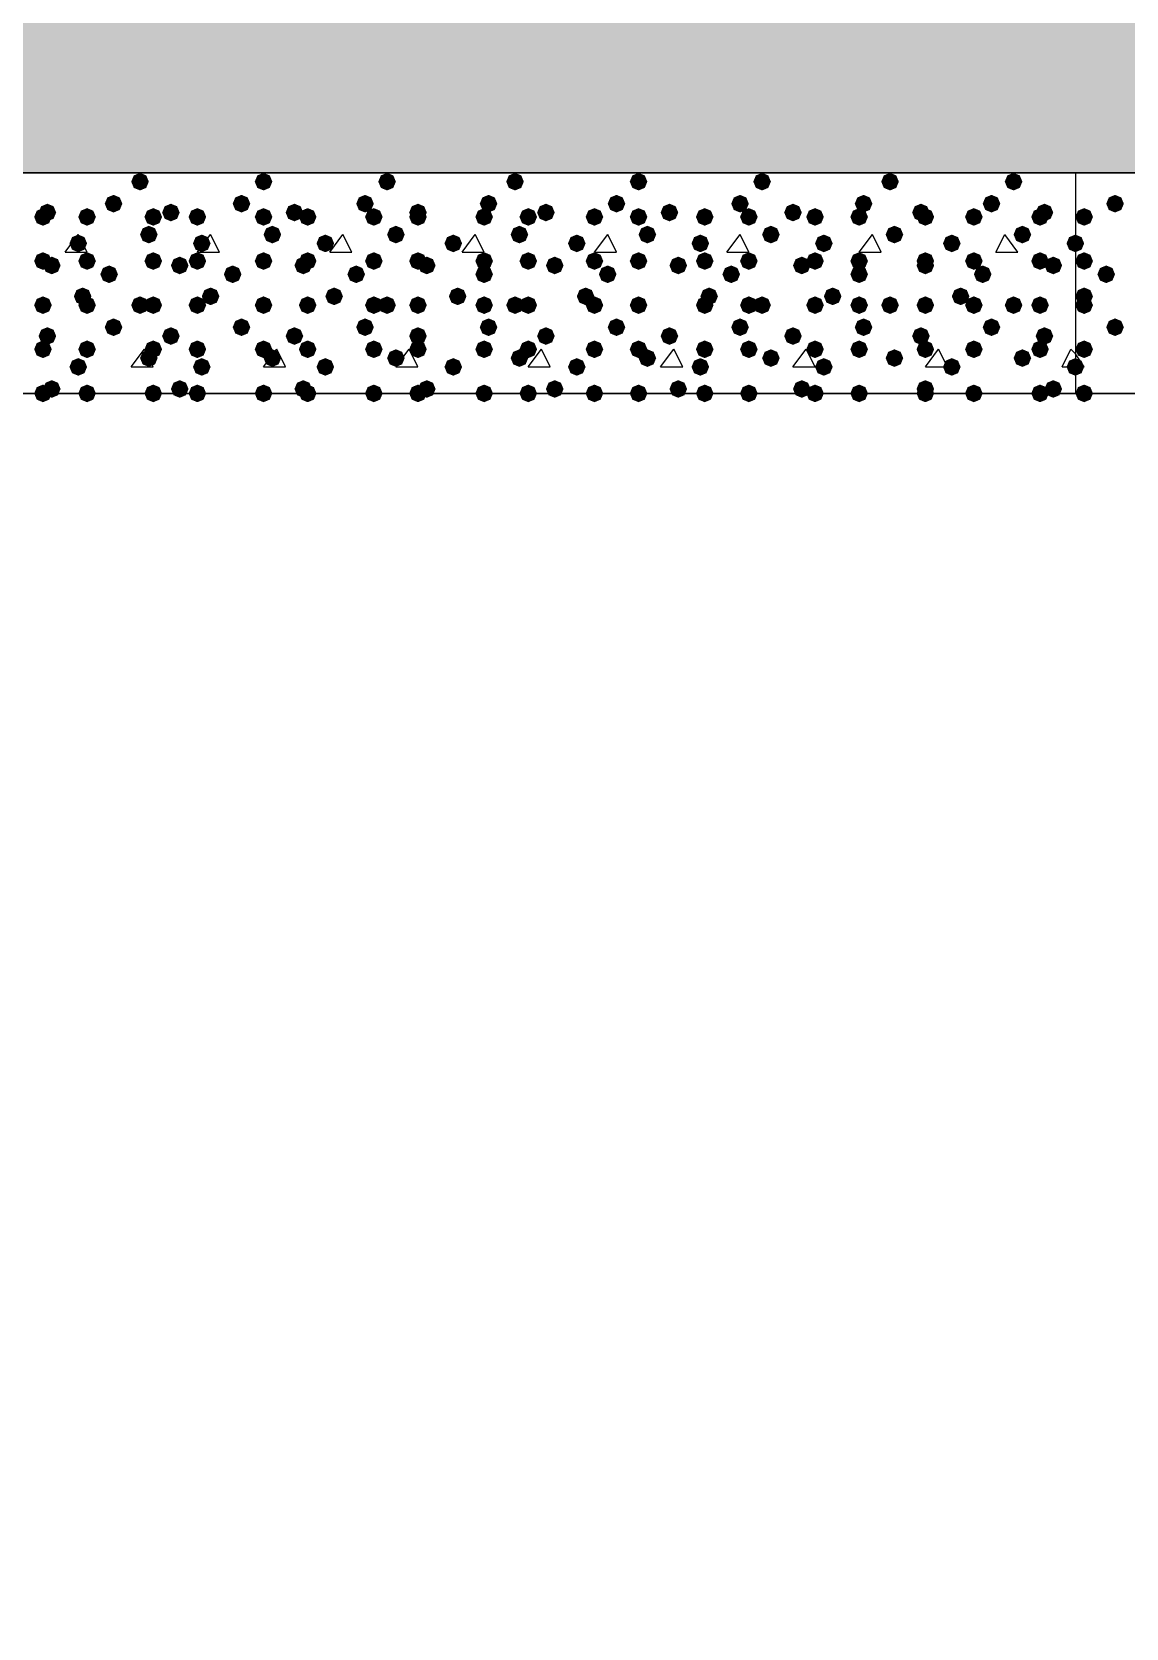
# Model space of a CAD drawing. Header units: millimetres. Extents: x 0 to 420, y 0 to 297.
# Drawn here: x 275.87 to 286.36, y 136.28 to 151.59 of the extents above; entities that cross this region are included whole.
import ezdxf

# ---------------------------------------------------------------- set-up
doc = ezdxf.new("R2010")
doc.units = ezdxf.units.MM
doc.layers.get('0').update_dxf_attribs({"linetype": 'CONTINUOUS'})

msp = doc.modelspace()

# ---------------------------------------------------------------- hatches: boundary and pattern name
at = {"true_color": 0x000008}
h = msp.add_hatch(color=0, dxfattribs=at)
h.paths.add_polyline_path([(385.826, 162.263667), (39.708667, 162.263667), (385.826, 150.241)], flags=0)
h.paths.add_polyline_path([(39.708667, 162.263667), (385.826, 150.241), (39.708667, 150.241)], flags=0)
for points in [[(276.987, 150.156333), (276.962129, 150.096537), (276.902333, 150.071667), (276.842538, 150.096537), (276.817667, 150.156333), (276.842537, 150.216129), (276.902333, 150.241), (276.962129, 150.216129)], [(278.172333, 150.156333), (278.147462, 150.096537), (278.087667, 150.071667), (278.027871, 150.096537), (278.003, 150.156333), (278.027871, 150.216129), (278.087667, 150.241), (278.147462, 150.216129)], [(279.357667, 150.156333), (279.332796, 150.096537), (279.273, 150.071667), (279.213204, 150.096537), (279.188333, 150.156333), (279.213204, 150.216129), (279.273, 150.241), (279.332796, 150.216129)], [(280.585333, 150.156333), (280.560462, 150.096537), (280.500667, 150.071667), (280.440871, 150.096537), (280.416, 150.156333), (280.440871, 150.216129), (280.500667, 150.241), (280.560462, 150.216129)], [(281.770667, 150.156333), (281.745796, 150.096537), (281.686, 150.071667), (281.626204, 150.096537), (281.601333, 150.156333), (281.626204, 150.216129), (281.686, 150.241), (281.745796, 150.216129)], [(282.956, 150.156333), (282.931129, 150.096537), (282.871333, 150.071667), (282.811537, 150.096537), (282.786667, 150.156333), (282.811537, 150.216129), (282.871333, 150.241), (282.931129, 150.216129)], [(284.183667, 150.156333), (284.158796, 150.096537), (284.099, 150.071667), (284.039204, 150.096537), (284.014333, 150.156333), (284.039204, 150.216129), (284.099, 150.241), (284.158796, 150.216129)], [(285.369, 150.156333), (285.344129, 150.096537), (285.284333, 150.071667), (285.224538, 150.096537), (285.199667, 150.156333), (285.224537, 150.216129), (285.284333, 150.241), (285.344129, 150.216129)], [(276.733, 149.944667), (276.708129, 149.884871), (276.648333, 149.86), (276.588538, 149.884871), (276.563667, 149.944667), (276.588537, 150.004462), (276.648333, 150.029333), (276.708129, 150.004463)], [(277.960667, 149.944667), (277.935796, 149.884871), (277.876, 149.86), (277.816204, 149.884871), (277.791333, 149.944667), (277.816204, 150.004462), (277.876, 150.029333), (277.935796, 150.004463)], [(279.146, 149.944667), (279.121129, 149.884871), (279.061333, 149.86), (279.001537, 149.884871), (278.976667, 149.944667), (279.001537, 150.004462), (279.061333, 150.029333), (279.121129, 150.004463)], [(280.331333, 149.944667), (280.306462, 149.884871), (280.246667, 149.86), (280.186871, 149.884871), (280.162, 149.944667), (280.186871, 150.004462), (280.246667, 150.029333), (280.306462, 150.004463)], [(281.559, 149.944667), (281.534129, 149.884871), (281.474333, 149.86), (281.414538, 149.884871), (281.389667, 149.944667), (281.414537, 150.004462), (281.474333, 150.029333), (281.534129, 150.004463)], [(282.744333, 149.944667), (282.719462, 149.884871), (282.659667, 149.86), (282.599871, 149.884871), (282.575, 149.944667), (282.599871, 150.004462), (282.659667, 150.029333), (282.719462, 150.004463)], [(283.929667, 149.944667), (283.904796, 149.884871), (283.845, 149.86), (283.785204, 149.884871), (283.760333, 149.944667), (283.785204, 150.004462), (283.845, 150.029333), (283.904796, 150.004463)], [(285.157333, 149.944667), (285.132462, 149.884871), (285.072667, 149.86), (285.012871, 149.884871), (284.988, 149.944667), (285.012871, 150.004462), (285.072667, 150.029333), (285.132462, 150.004463)], [(276.055667, 149.817667), (276.030796, 149.757871), (275.971, 149.733), (275.911204, 149.757871), (275.886333, 149.817667), (275.911204, 149.877462), (275.971, 149.902333), (276.030796, 149.877463)], [(276.098, 149.86), (276.073129, 149.800204), (276.013333, 149.775333), (275.953538, 149.800204), (275.928667, 149.86), (275.953537, 149.919796), (276.013333, 149.944667), (276.073129, 149.919796)], [(276.479, 149.817667), (276.454129, 149.757871), (276.394333, 149.733), (276.334538, 149.757871), (276.309667, 149.817667), (276.334537, 149.877462), (276.394333, 149.902333), (276.454129, 149.877463)], [(277.114, 149.817667), (277.089129, 149.757871), (277.029333, 149.733), (276.969538, 149.757871), (276.944667, 149.817667), (276.969537, 149.877462), (277.029333, 149.902333), (277.089129, 149.877463)], [(277.283333, 149.86), (277.258462, 149.800204), (277.198667, 149.775333), (277.138871, 149.800204), (277.114, 149.86), (277.138871, 149.919796), (277.198667, 149.944667), (277.258462, 149.919796)], [(277.537333, 149.817667), (277.512462, 149.757871), (277.452667, 149.733), (277.392871, 149.757871), (277.368, 149.817667), (277.392871, 149.877462), (277.452667, 149.902333), (277.512462, 149.877463)], [(278.172333, 149.817667), (278.147462, 149.757871), (278.087667, 149.733), (278.027871, 149.757871), (278.003, 149.817667), (278.027871, 149.877462), (278.087667, 149.902333), (278.147462, 149.877463)], [(278.468667, 149.86), (278.443796, 149.800204), (278.384, 149.775333), (278.324204, 149.800204), (278.299333, 149.86), (278.324204, 149.919796), (278.384, 149.944667), (278.443796, 149.919796)], [(278.595667, 149.817667), (278.570796, 149.757871), (278.511, 149.733), (278.451204, 149.757871), (278.426333, 149.817667), (278.451204, 149.877462), (278.511, 149.902333), (278.570796, 149.877463)], [(279.230667, 149.817667), (279.205796, 149.757871), (279.146, 149.733), (279.086204, 149.757871), (279.061333, 149.817667), (279.086204, 149.877462), (279.146, 149.902333), (279.205796, 149.877463)], [(279.654, 149.86), (279.629129, 149.800204), (279.569333, 149.775333), (279.509537, 149.800204), (279.484667, 149.86), (279.509537, 149.919796), (279.569333, 149.944667), (279.629129, 149.919796)], [(279.654, 149.817667), (279.629129, 149.757871), (279.569333, 149.733), (279.509537, 149.757871), (279.484667, 149.817667), (279.509537, 149.877462), (279.569333, 149.902333), (279.629129, 149.877463)], [(280.289, 149.817667), (280.264129, 149.757871), (280.204333, 149.733), (280.144538, 149.757871), (280.119667, 149.817667), (280.144537, 149.877462), (280.204333, 149.902333), (280.264129, 149.877463)], [(280.712333, 149.817667), (280.687462, 149.757871), (280.627667, 149.733), (280.567871, 149.757871), (280.543, 149.817667), (280.567871, 149.877462), (280.627667, 149.902333), (280.687462, 149.877463)], [(280.881667, 149.86), (280.856796, 149.800204), (280.797, 149.775333), (280.737204, 149.800204), (280.712333, 149.86), (280.737204, 149.919796), (280.797, 149.944667), (280.856796, 149.919796)], [(281.347333, 149.817667), (281.322462, 149.757871), (281.262667, 149.733), (281.202871, 149.757871), (281.178, 149.817667), (281.202871, 149.877462), (281.262667, 149.902333), (281.322462, 149.877463)], [(281.770667, 149.817667), (281.745796, 149.757871), (281.686, 149.733), (281.626204, 149.757871), (281.601333, 149.817667), (281.626204, 149.877462), (281.686, 149.902333), (281.745796, 149.877463)], [(282.067, 149.86), (282.042129, 149.800204), (281.982333, 149.775333), (281.922538, 149.800204), (281.897667, 149.86), (281.922537, 149.919796), (281.982333, 149.944667), (282.042129, 149.919796)], [(282.405667, 149.817667), (282.380796, 149.757871), (282.321, 149.733), (282.261204, 149.757871), (282.236333, 149.817667), (282.261204, 149.877462), (282.321, 149.902333), (282.380796, 149.877463)], [(282.829, 149.817667), (282.804129, 149.757871), (282.744333, 149.733), (282.684538, 149.757871), (282.659667, 149.817667), (282.684537, 149.877462), (282.744333, 149.902333), (282.804129, 149.877463)], [(283.252333, 149.86), (283.227463, 149.800204), (283.167667, 149.775333), (283.107871, 149.800204), (283.083, 149.86), (283.107871, 149.919796), (283.167667, 149.944667), (283.227462, 149.919796)], [(283.464, 149.817667), (283.439129, 149.757871), (283.379333, 149.733), (283.319538, 149.757871), (283.294667, 149.817667), (283.319537, 149.877462), (283.379333, 149.902333), (283.439129, 149.877463)], [(283.887333, 149.817667), (283.862462, 149.757871), (283.802667, 149.733), (283.742871, 149.757871), (283.718, 149.817667), (283.742871, 149.877462), (283.802667, 149.902333), (283.862462, 149.877463)], [(284.48, 149.86), (284.455129, 149.800204), (284.395333, 149.775333), (284.335537, 149.800204), (284.310667, 149.86), (284.335537, 149.919796), (284.395333, 149.944667), (284.455129, 149.919796)], [(284.522333, 149.817667), (284.497462, 149.757871), (284.437667, 149.733), (284.377871, 149.757871), (284.353, 149.817667), (284.377871, 149.877462), (284.437667, 149.902333), (284.497462, 149.877463)], [(284.988, 149.817667), (284.963129, 149.757871), (284.903333, 149.733), (284.843538, 149.757871), (284.818667, 149.817667), (284.843537, 149.877462), (284.903333, 149.902333), (284.963129, 149.877463)], [(285.623, 149.817667), (285.598129, 149.757871), (285.538333, 149.733), (285.478538, 149.757871), (285.453667, 149.817667), (285.478537, 149.877462), (285.538333, 149.902333), (285.598129, 149.877463)], [(285.665333, 149.86), (285.640463, 149.800204), (285.580667, 149.775333), (285.520871, 149.800204), (285.496, 149.86), (285.520871, 149.919796), (285.580667, 149.944667), (285.640462, 149.919796)], [(276.394333, 149.563667), (276.369462, 149.503871), (276.309667, 149.479), (276.249871, 149.503871), (276.225, 149.563667), (276.249871, 149.623462), (276.309667, 149.648333), (276.369462, 149.623463)], [(277.071667, 149.648333), (277.046796, 149.588537), (276.987, 149.563667), (276.927204, 149.588537), (276.902333, 149.648333), (276.927204, 149.708129), (276.987, 149.733), (277.046796, 149.708129)], [(277.579667, 149.563667), (277.554796, 149.503871), (277.495, 149.479), (277.435204, 149.503871), (277.410333, 149.563667), (277.435204, 149.623462), (277.495, 149.648333), (277.554796, 149.623463)], [(278.257, 149.648333), (278.232129, 149.588537), (278.172333, 149.563667), (278.112538, 149.588537), (278.087667, 149.648333), (278.112537, 149.708129), (278.172333, 149.733), (278.232129, 149.708129)], [(278.765, 149.563667), (278.740129, 149.503871), (278.680333, 149.479), (278.620538, 149.503871), (278.595667, 149.563667), (278.620537, 149.623462), (278.680333, 149.648333), (278.740129, 149.623463)], [(279.442333, 149.648333), (279.417462, 149.588537), (279.357667, 149.563667), (279.297871, 149.588537), (279.273, 149.648333), (279.297871, 149.708129), (279.357667, 149.733), (279.417462, 149.708129)], [(279.992667, 149.563667), (279.967796, 149.503871), (279.908, 149.479), (279.848204, 149.503871), (279.823333, 149.563667), (279.848204, 149.623462), (279.908, 149.648333), (279.967796, 149.623463)], [(280.627667, 149.648333), (280.602796, 149.588537), (280.543, 149.563667), (280.483204, 149.588537), (280.458333, 149.648333), (280.483204, 149.708129), (280.543, 149.733), (280.602796, 149.708129)], [(281.178, 149.563667), (281.153129, 149.503871), (281.093333, 149.479), (281.033537, 149.503871), (281.008667, 149.563667), (281.033537, 149.623462), (281.093333, 149.648333), (281.153129, 149.623463)], [(281.855333, 149.648333), (281.830462, 149.588537), (281.770667, 149.563667), (281.710871, 149.588537), (281.686, 149.648333), (281.710871, 149.708129), (281.770667, 149.733), (281.830462, 149.708129)], [(282.363333, 149.563667), (282.338462, 149.503871), (282.278667, 149.479), (282.218871, 149.503871), (282.194, 149.563667), (282.218871, 149.623462), (282.278667, 149.648333), (282.338462, 149.623463)], [(283.040667, 149.648333), (283.015796, 149.588537), (282.956, 149.563667), (282.896204, 149.588537), (282.871333, 149.648333), (282.896204, 149.708129), (282.956, 149.733), (283.015796, 149.708129)], [(283.548667, 149.563667), (283.523796, 149.503871), (283.464, 149.479), (283.404204, 149.503871), (283.379333, 149.563667), (283.404204, 149.623462), (283.464, 149.648333), (283.523796, 149.623463)], [(284.226, 149.648333), (284.201129, 149.588537), (284.141333, 149.563667), (284.081537, 149.588537), (284.056667, 149.648333), (284.081537, 149.708129), (284.141333, 149.733), (284.201129, 149.708129)], [(284.776333, 149.563667), (284.751463, 149.503871), (284.691667, 149.479), (284.631871, 149.503871), (284.607, 149.563667), (284.631871, 149.623462), (284.691667, 149.648333), (284.751462, 149.623463)], [(285.453667, 149.648333), (285.428796, 149.588537), (285.369, 149.563667), (285.309204, 149.588537), (285.284333, 149.648333), (285.309204, 149.708129), (285.369, 149.733), (285.428796, 149.708129)], [(276.055667, 149.394333), (276.030796, 149.334537), (275.971, 149.309667), (275.911204, 149.334537), (275.886333, 149.394333), (275.911204, 149.454129), (275.971, 149.479), (276.030796, 149.454129)], [(276.140333, 149.352), (276.115463, 149.292204), (276.055667, 149.267333), (275.995871, 149.292204), (275.971, 149.352), (275.995871, 149.411796), (276.055667, 149.436667), (276.115462, 149.411796)], [(276.479, 149.394333), (276.454129, 149.334537), (276.394333, 149.309667), (276.334538, 149.334537), (276.309667, 149.394333), (276.334537, 149.454129), (276.394333, 149.479), (276.454129, 149.454129)], [(276.690667, 149.267333), (276.665796, 149.207537), (276.606, 149.182667), (276.546204, 149.207537), (276.521333, 149.267333), (276.546204, 149.327129), (276.606, 149.352), (276.665796, 149.327129)], [(277.114, 149.394333), (277.089129, 149.334537), (277.029333, 149.309667), (276.969538, 149.334537), (276.944667, 149.394333), (276.969537, 149.454129), (277.029333, 149.479), (277.089129, 149.454129)], [(277.368, 149.352), (277.343129, 149.292204), (277.283333, 149.267333), (277.223538, 149.292204), (277.198667, 149.352), (277.223537, 149.411796), (277.283333, 149.436667), (277.343129, 149.411796)], [(277.537333, 149.394333), (277.512462, 149.334537), (277.452667, 149.309667), (277.392871, 149.334537), (277.368, 149.394333), (277.392871, 149.454129), (277.452667, 149.479), (277.512462, 149.454129)], [(277.876, 149.267333), (277.851129, 149.207537), (277.791333, 149.182667), (277.731537, 149.207537), (277.706667, 149.267333), (277.731537, 149.327129), (277.791333, 149.352), (277.851129, 149.327129)], [(278.172333, 149.394333), (278.147462, 149.334537), (278.087667, 149.309667), (278.027871, 149.334537), (278.003, 149.394333), (278.027871, 149.454129), (278.087667, 149.479), (278.147462, 149.454129)], [(278.553333, 149.352), (278.528462, 149.292204), (278.468667, 149.267333), (278.408871, 149.292204), (278.384, 149.352), (278.408871, 149.411796), (278.468667, 149.436667), (278.528462, 149.411796)], [(278.595667, 149.394333), (278.570796, 149.334537), (278.511, 149.309667), (278.451204, 149.334537), (278.426333, 149.394333), (278.451204, 149.454129), (278.511, 149.479), (278.570796, 149.454129)], [(279.061333, 149.267333), (279.036462, 149.207537), (278.976667, 149.182667), (278.916871, 149.207537), (278.892, 149.267333), (278.916871, 149.327129), (278.976667, 149.352), (279.036462, 149.327129)], [(279.230667, 149.394333), (279.205796, 149.334537), (279.146, 149.309667), (279.086204, 149.334537), (279.061333, 149.394333), (279.086204, 149.454129), (279.146, 149.479), (279.205796, 149.454129)], [(279.654, 149.394333), (279.629129, 149.334537), (279.569333, 149.309667), (279.509537, 149.334537), (279.484667, 149.394333), (279.509537, 149.454129), (279.569333, 149.479), (279.629129, 149.454129)], [(279.738667, 149.352), (279.713796, 149.292204), (279.654, 149.267333), (279.594204, 149.292204), (279.569333, 149.352), (279.594204, 149.411796), (279.654, 149.436667), (279.713796, 149.411796)], [(280.289, 149.394333), (280.264129, 149.334537), (280.204333, 149.309667), (280.144538, 149.334537), (280.119667, 149.394333), (280.144537, 149.454129), (280.204333, 149.479), (280.264129, 149.454129)], [(280.289, 149.267333), (280.264129, 149.207537), (280.204333, 149.182667), (280.144538, 149.207537), (280.119667, 149.267333), (280.144537, 149.327129), (280.204333, 149.352), (280.264129, 149.327129)], [(280.712333, 149.394333), (280.687462, 149.334537), (280.627667, 149.309667), (280.567871, 149.334537), (280.543, 149.394333), (280.567871, 149.454129), (280.627667, 149.479), (280.687462, 149.454129)], [(280.966333, 149.352), (280.941462, 149.292204), (280.881667, 149.267333), (280.821871, 149.292204), (280.797, 149.352), (280.821871, 149.411796), (280.881667, 149.436667), (280.941462, 149.411796)], [(281.347333, 149.394333), (281.322462, 149.334537), (281.262667, 149.309667), (281.202871, 149.334537), (281.178, 149.394333), (281.202871, 149.454129), (281.262667, 149.479), (281.322462, 149.454129)], [(281.474333, 149.267333), (281.449462, 149.207537), (281.389667, 149.182667), (281.329871, 149.207537), (281.305, 149.267333), (281.329871, 149.327129), (281.389667, 149.352), (281.449462, 149.327129)], [(281.770667, 149.394333), (281.745796, 149.334537), (281.686, 149.309667), (281.626204, 149.334537), (281.601333, 149.394333), (281.626204, 149.454129), (281.686, 149.479), (281.745796, 149.454129)], [(282.151667, 149.352), (282.126796, 149.292204), (282.067, 149.267333), (282.007204, 149.292204), (281.982333, 149.352), (282.007204, 149.411796), (282.067, 149.436667), (282.126796, 149.411796)], [(282.405667, 149.394333), (282.380796, 149.334537), (282.321, 149.309667), (282.261204, 149.334537), (282.236333, 149.394333), (282.261204, 149.454129), (282.321, 149.479), (282.380796, 149.454129)], [(282.659667, 149.267333), (282.634796, 149.207537), (282.575, 149.182667), (282.515204, 149.207537), (282.490333, 149.267333), (282.515204, 149.327129), (282.575, 149.352), (282.634796, 149.327129)], [(282.829, 149.394333), (282.804129, 149.334537), (282.744333, 149.309667), (282.684538, 149.334537), (282.659667, 149.394333), (282.684537, 149.454129), (282.744333, 149.479), (282.804129, 149.454129)], [(283.337, 149.352), (283.312129, 149.292204), (283.252333, 149.267333), (283.192538, 149.292204), (283.167667, 149.352), (283.192537, 149.411796), (283.252333, 149.436667), (283.312129, 149.411796)], [(283.464, 149.394333), (283.439129, 149.334537), (283.379333, 149.309667), (283.319538, 149.334537), (283.294667, 149.394333), (283.319537, 149.454129), (283.379333, 149.479), (283.439129, 149.454129)], [(283.887333, 149.394333), (283.862462, 149.334537), (283.802667, 149.309667), (283.742871, 149.334537), (283.718, 149.394333), (283.742871, 149.454129), (283.802667, 149.479), (283.862462, 149.454129)], [(283.887333, 149.267333), (283.862462, 149.207537), (283.802667, 149.182667), (283.742871, 149.207537), (283.718, 149.267333), (283.742871, 149.327129), (283.802667, 149.352), (283.862462, 149.327129)], [(284.522333, 149.394333), (284.497462, 149.334537), (284.437667, 149.309667), (284.377871, 149.334537), (284.353, 149.394333), (284.377871, 149.454129), (284.437667, 149.479), (284.497462, 149.454129)], [(284.522333, 149.352), (284.497462, 149.292204), (284.437667, 149.267333), (284.377871, 149.292204), (284.353, 149.352), (284.377871, 149.411796), (284.437667, 149.436667), (284.497462, 149.411796)], [(284.988, 149.394333), (284.963129, 149.334537), (284.903333, 149.309667), (284.843538, 149.334537), (284.818667, 149.394333), (284.843537, 149.454129), (284.903333, 149.479), (284.963129, 149.454129)], [(285.072667, 149.267333), (285.047796, 149.207537), (284.988, 149.182667), (284.928204, 149.207537), (284.903333, 149.267333), (284.928204, 149.327129), (284.988, 149.352), (285.047796, 149.327129)], [(285.623, 149.394333), (285.598129, 149.334537), (285.538333, 149.309667), (285.478538, 149.334537), (285.453667, 149.394333), (285.478537, 149.454129), (285.538333, 149.479), (285.598129, 149.454129)], [(285.75, 149.352), (285.725129, 149.292204), (285.665333, 149.267333), (285.605537, 149.292204), (285.580667, 149.352), (285.605537, 149.411796), (285.665333, 149.436667), (285.725129, 149.411796)], [(276.055667, 148.971), (276.030796, 148.911204), (275.971, 148.886333), (275.911204, 148.911204), (275.886333, 148.971), (275.911204, 149.030796), (275.971, 149.055667), (276.030796, 149.030796)], [(276.436667, 149.055667), (276.411796, 148.995871), (276.352, 148.971), (276.292204, 148.995871), (276.267333, 149.055667), (276.292204, 149.115462), (276.352, 149.140333), (276.411796, 149.115463)], [(276.479, 148.971), (276.454129, 148.911204), (276.394333, 148.886333), (276.334538, 148.911204), (276.309667, 148.971), (276.334537, 149.030796), (276.394333, 149.055667), (276.454129, 149.030796)], [(276.987, 148.971), (276.962129, 148.911204), (276.902333, 148.886333), (276.842538, 148.911204), (276.817667, 148.971), (276.842537, 149.030796), (276.902333, 149.055667), (276.962129, 149.030796)], [(277.114, 148.971), (277.089129, 148.911204), (277.029333, 148.886333), (276.969538, 148.911204), (276.944667, 148.971), (276.969537, 149.030796), (277.029333, 149.055667), (277.089129, 149.030796)], [(277.537333, 148.971), (277.512462, 148.911204), (277.452667, 148.886333), (277.392871, 148.911204), (277.368, 148.971), (277.392871, 149.030796), (277.452667, 149.055667), (277.512462, 149.030796)], [(277.664333, 149.055667), (277.639462, 148.995871), (277.579667, 148.971), (277.519871, 148.995871), (277.495, 149.055667), (277.519871, 149.115462), (277.579667, 149.140333), (277.639462, 149.115463)], [(278.172333, 148.971), (278.147462, 148.911204), (278.087667, 148.886333), (278.027871, 148.911204), (278.003, 148.971), (278.027871, 149.030796), (278.087667, 149.055667), (278.147462, 149.030796)], [(278.172333, 148.971), (278.147462, 148.911204), (278.087667, 148.886333), (278.027871, 148.911204), (278.003, 148.971), (278.027871, 149.030796), (278.087667, 149.055667), (278.147462, 149.030796)], [(278.595667, 148.971), (278.570796, 148.911204), (278.511, 148.886333), (278.451204, 148.911204), (278.426333, 148.971), (278.451204, 149.030796), (278.511, 149.055667), (278.570796, 149.030796)], [(278.849667, 149.055667), (278.824796, 148.995871), (278.765, 148.971), (278.705204, 148.995871), (278.680333, 149.055667), (278.705204, 149.115462), (278.765, 149.140333), (278.824796, 149.115463)], [(279.230667, 148.971), (279.205796, 148.911204), (279.146, 148.886333), (279.086204, 148.911204), (279.061333, 148.971), (279.086204, 149.030796), (279.146, 149.055667), (279.205796, 149.030796)], [(279.357667, 148.971), (279.332796, 148.911204), (279.273, 148.886333), (279.213204, 148.911204), (279.188333, 148.971), (279.213204, 149.030796), (279.273, 149.055667), (279.332796, 149.030796)], [(279.654, 148.971), (279.629129, 148.911204), (279.569333, 148.886333), (279.509537, 148.911204), (279.484667, 148.971), (279.509537, 149.030796), (279.569333, 149.055667), (279.629129, 149.030796)], [(280.035, 149.055667), (280.010129, 148.995871), (279.950333, 148.971), (279.890538, 148.995871), (279.865667, 149.055667), (279.890537, 149.115462), (279.950333, 149.140333), (280.010129, 149.115463)], [(280.289, 148.971), (280.264129, 148.911204), (280.204333, 148.886333), (280.144538, 148.911204), (280.119667, 148.971), (280.144537, 149.030796), (280.204333, 149.055667), (280.264129, 149.030796)], [(280.585333, 148.971), (280.560462, 148.911204), (280.500667, 148.886333), (280.440871, 148.911204), (280.416, 148.971), (280.440871, 149.030796), (280.500667, 149.055667), (280.560462, 149.030796)], [(280.712333, 148.971), (280.687462, 148.911204), (280.627667, 148.886333), (280.567871, 148.911204), (280.543, 148.971), (280.567871, 149.030796), (280.627667, 149.055667), (280.687462, 149.030796)], [(281.262667, 149.055667), (281.237796, 148.995871), (281.178, 148.971), (281.118204, 148.995871), (281.093333, 149.055667), (281.118204, 149.115462), (281.178, 149.140333), (281.237796, 149.115463)], [(281.347333, 148.971), (281.322462, 148.911204), (281.262667, 148.886333), (281.202871, 148.911204), (281.178, 148.971), (281.202871, 149.030796), (281.262667, 149.055667), (281.322462, 149.030796)], [(281.770667, 148.971), (281.745796, 148.911204), (281.686, 148.886333), (281.626204, 148.911204), (281.601333, 148.971), (281.626204, 149.030796), (281.686, 149.055667), (281.745796, 149.030796)], [(281.770667, 148.971), (281.745796, 148.911204), (281.686, 148.886333), (281.626204, 148.911204), (281.601333, 148.971), (281.626204, 149.030796), (281.686, 149.055667), (281.745796, 149.030796)], [(282.405667, 148.971), (282.380796, 148.911204), (282.321, 148.886333), (282.261204, 148.911204), (282.236333, 148.971), (282.261204, 149.030796), (282.321, 149.055667), (282.380796, 149.030796)], [(282.448, 149.055667), (282.423129, 148.995871), (282.363333, 148.971), (282.303538, 148.995871), (282.278667, 149.055667), (282.303537, 149.115462), (282.363333, 149.140333), (282.423129, 149.115463)], [(282.829, 148.971), (282.804129, 148.911204), (282.744333, 148.886333), (282.684538, 148.911204), (282.659667, 148.971), (282.684537, 149.030796), (282.744333, 149.055667), (282.804129, 149.030796)], [(282.956, 148.971), (282.931129, 148.911204), (282.871333, 148.886333), (282.811537, 148.911204), (282.786667, 148.971), (282.811537, 149.030796), (282.871333, 149.055667), (282.931129, 149.030796)], [(283.464, 148.971), (283.439129, 148.911204), (283.379333, 148.886333), (283.319538, 148.911204), (283.294667, 148.971), (283.319537, 149.030796), (283.379333, 149.055667), (283.439129, 149.030796)], [(283.633333, 149.055667), (283.608462, 148.995871), (283.548667, 148.971), (283.488871, 148.995871), (283.464, 149.055667), (283.488871, 149.115462), (283.548667, 149.140333), (283.608462, 149.115463)], [(283.887333, 148.971), (283.862462, 148.911204), (283.802667, 148.886333), (283.742871, 148.911204), (283.718, 148.971), (283.742871, 149.030796), (283.802667, 149.055667), (283.862462, 149.030796)], [(284.183667, 148.971), (284.158796, 148.911204), (284.099, 148.886333), (284.039204, 148.911204), (284.014333, 148.971), (284.039204, 149.030796), (284.099, 149.055667), (284.158796, 149.030796)], [(284.522333, 148.971), (284.497462, 148.911204), (284.437667, 148.886333), (284.377871, 148.911204), (284.353, 148.971), (284.377871, 149.030796), (284.437667, 149.055667), (284.497462, 149.030796)], [(284.861, 149.055667), (284.836129, 148.995871), (284.776333, 148.971), (284.716537, 148.995871), (284.691667, 149.055667), (284.716537, 149.115462), (284.776333, 149.140333), (284.836129, 149.115463)], [(284.988, 148.971), (284.963129, 148.911204), (284.903333, 148.886333), (284.843538, 148.911204), (284.818667, 148.971), (284.843537, 149.030796), (284.903333, 149.055667), (284.963129, 149.030796)], [(285.369, 148.971), (285.344129, 148.911204), (285.284333, 148.886333), (285.224538, 148.911204), (285.199667, 148.971), (285.224537, 149.030796), (285.284333, 149.055667), (285.344129, 149.030796)], [(285.623, 148.971), (285.598129, 148.911204), (285.538333, 148.886333), (285.478538, 148.911204), (285.453667, 148.971), (285.478537, 149.030796), (285.538333, 149.055667), (285.598129, 149.030796)], [(276.098, 148.674667), (276.073129, 148.614871), (276.013333, 148.59), (275.953538, 148.614871), (275.928667, 148.674667), (275.953537, 148.734462), (276.013333, 148.759333), (276.073129, 148.734463)], [(276.733, 148.759333), (276.708129, 148.699537), (276.648333, 148.674667), (276.588538, 148.699537), (276.563667, 148.759333), (276.588537, 148.819129), (276.648333, 148.844), (276.708129, 148.819129)], [(277.283333, 148.674667), (277.258462, 148.614871), (277.198667, 148.59), (277.138871, 148.614871), (277.114, 148.674667), (277.138871, 148.734462), (277.198667, 148.759333), (277.258462, 148.734463)], [(277.960667, 148.759333), (277.935796, 148.699537), (277.876, 148.674667), (277.816204, 148.699537), (277.791333, 148.759333), (277.816204, 148.819129), (277.876, 148.844), (277.935796, 148.819129)], [(278.468667, 148.674667), (278.443796, 148.614871), (278.384, 148.59), (278.324204, 148.614871), (278.299333, 148.674667), (278.324204, 148.734462), (278.384, 148.759333), (278.443796, 148.734463)], [(279.146, 148.759333), (279.121129, 148.699537), (279.061333, 148.674667), (279.001537, 148.699537), (278.976667, 148.759333), (279.001537, 148.819129), (279.061333, 148.844), (279.121129, 148.819129)], [(279.654, 148.674667), (279.629129, 148.614871), (279.569333, 148.59), (279.509537, 148.614871), (279.484667, 148.674667), (279.509537, 148.734462), (279.569333, 148.759333), (279.629129, 148.734463)], [(280.331333, 148.759333), (280.306462, 148.699537), (280.246667, 148.674667), (280.186871, 148.699537), (280.162, 148.759333), (280.186871, 148.819129), (280.246667, 148.844), (280.306462, 148.819129)], [(280.881667, 148.674667), (280.856796, 148.614871), (280.797, 148.59), (280.737204, 148.614871), (280.712333, 148.674667), (280.737204, 148.734462), (280.797, 148.759333), (280.856796, 148.734463)], [(281.559, 148.759333), (281.534129, 148.699537), (281.474333, 148.674667), (281.414538, 148.699537), (281.389667, 148.759333), (281.414537, 148.819129), (281.474333, 148.844), (281.534129, 148.819129)], [(282.067, 148.674667), (282.042129, 148.614871), (281.982333, 148.59), (281.922538, 148.614871), (281.897667, 148.674667), (281.922537, 148.734462), (281.982333, 148.759333), (282.042129, 148.734463)], [(282.744333, 148.759333), (282.719462, 148.699537), (282.659667, 148.674667), (282.599871, 148.699537), (282.575, 148.759333), (282.599871, 148.819129), (282.659667, 148.844), (282.719462, 148.819129)], [(283.252333, 148.674667), (283.227463, 148.614871), (283.167667, 148.59), (283.107871, 148.614871), (283.083, 148.674667), (283.107871, 148.734462), (283.167667, 148.759333), (283.227462, 148.734463)], [(283.929667, 148.759333), (283.904796, 148.699537), (283.845, 148.674667), (283.785204, 148.699537), (283.760333, 148.759333), (283.785204, 148.819129), (283.845, 148.844), (283.904796, 148.819129)], [(284.48, 148.674667), (284.455129, 148.614871), (284.395333, 148.59), (284.335537, 148.614871), (284.310667, 148.674667), (284.335537, 148.734462), (284.395333, 148.759333), (284.455129, 148.734463)], [(285.157333, 148.759333), (285.132462, 148.699537), (285.072667, 148.674667), (285.012871, 148.699537), (284.988, 148.759333), (285.012871, 148.819129), (285.072667, 148.844), (285.132462, 148.819129)], [(285.665333, 148.674667), (285.640463, 148.614871), (285.580667, 148.59), (285.520871, 148.614871), (285.496, 148.674667), (285.520871, 148.734462), (285.580667, 148.759333), (285.640462, 148.734463)], [(276.055667, 148.547667), (276.030796, 148.487871), (275.971, 148.463), (275.911204, 148.487871), (275.886333, 148.547667), (275.911204, 148.607462), (275.971, 148.632333), (276.030796, 148.607463)], [(276.479, 148.547667), (276.454129, 148.487871), (276.394333, 148.463), (276.334538, 148.487871), (276.309667, 148.547667), (276.334537, 148.607462), (276.394333, 148.632333), (276.454129, 148.607463)], [(277.114, 148.547667), (277.089129, 148.487871), (277.029333, 148.463), (276.969538, 148.487871), (276.944667, 148.547667), (276.969537, 148.607462), (277.029333, 148.632333), (277.089129, 148.607463)], [(277.537333, 148.547667), (277.512462, 148.487871), (277.452667, 148.463), (277.392871, 148.487871), (277.368, 148.547667), (277.392871, 148.607462), (277.452667, 148.632333), (277.512462, 148.607463)], [(278.172333, 148.547667), (278.147462, 148.487871), (278.087667, 148.463), (278.027871, 148.487871), (278.003, 148.547667), (278.027871, 148.607462), (278.087667, 148.632333), (278.147462, 148.607463)], [(278.595667, 148.547667), (278.570796, 148.487871), (278.511, 148.463), (278.451204, 148.487871), (278.426333, 148.547667), (278.451204, 148.607462), (278.511, 148.632333), (278.570796, 148.607463)], [(279.230667, 148.547667), (279.205796, 148.487871), (279.146, 148.463), (279.086204, 148.487871), (279.061333, 148.547667), (279.086204, 148.607462), (279.146, 148.632333), (279.205796, 148.607463)], [(279.654, 148.547667), (279.629129, 148.487871), (279.569333, 148.463), (279.509537, 148.487871), (279.484667, 148.547667), (279.509537, 148.607462), (279.569333, 148.632333), (279.629129, 148.607463)], [(280.289, 148.547667), (280.264129, 148.487871), (280.204333, 148.463), (280.144538, 148.487871), (280.119667, 148.547667), (280.144537, 148.607462), (280.204333, 148.632333), (280.264129, 148.607463)], [(280.712333, 148.547667), (280.687462, 148.487871), (280.627667, 148.463), (280.567871, 148.487871), (280.543, 148.547667), (280.567871, 148.607462), (280.627667, 148.632333), (280.687462, 148.607463)], [(281.347333, 148.547667), (281.322462, 148.487871), (281.262667, 148.463), (281.202871, 148.487871), (281.178, 148.547667), (281.202871, 148.607462), (281.262667, 148.632333), (281.322462, 148.607463)], [(281.770667, 148.547667), (281.745796, 148.487871), (281.686, 148.463), (281.626204, 148.487871), (281.601333, 148.547667), (281.626204, 148.607462), (281.686, 148.632333), (281.745796, 148.607463)], [(282.405667, 148.547667), (282.380796, 148.487871), (282.321, 148.463), (282.261204, 148.487871), (282.236333, 148.547667), (282.261204, 148.607462), (282.321, 148.632333), (282.380796, 148.607463)], [(282.829, 148.547667), (282.804129, 148.487871), (282.744333, 148.463), (282.684538, 148.487871), (282.659667, 148.547667), (282.684537, 148.607462), (282.744333, 148.632333), (282.804129, 148.607463)], [(283.464, 148.547667), (283.439129, 148.487871), (283.379333, 148.463), (283.319538, 148.487871), (283.294667, 148.547667), (283.319537, 148.607462), (283.379333, 148.632333), (283.439129, 148.607463)], [(283.887333, 148.547667), (283.862462, 148.487871), (283.802667, 148.463), (283.742871, 148.487871), (283.718, 148.547667), (283.742871, 148.607462), (283.802667, 148.632333), (283.862462, 148.607463)], [(284.522333, 148.547667), (284.497462, 148.487871), (284.437667, 148.463), (284.377871, 148.487871), (284.353, 148.547667), (284.377871, 148.607462), (284.437667, 148.632333), (284.497462, 148.607463)], [(284.988, 148.547667), (284.963129, 148.487871), (284.903333, 148.463), (284.843538, 148.487871), (284.818667, 148.547667), (284.843537, 148.607462), (284.903333, 148.632333), (284.963129, 148.607463)], [(285.623, 148.547667), (285.598129, 148.487871), (285.538333, 148.463), (285.478538, 148.487871), (285.453667, 148.547667), (285.478537, 148.607462), (285.538333, 148.632333), (285.598129, 148.607463)], [(276.394333, 148.378333), (276.369462, 148.318537), (276.309667, 148.293667), (276.249871, 148.318537), (276.225, 148.378333), (276.249871, 148.438129), (276.309667, 148.463), (276.369462, 148.438129)], [(277.071667, 148.463), (277.046796, 148.403204), (276.987, 148.378333), (276.927204, 148.403204), (276.902333, 148.463), (276.927204, 148.522796), (276.987, 148.547667), (277.046796, 148.522796)], [(277.579667, 148.378333), (277.554796, 148.318537), (277.495, 148.293667), (277.435204, 148.318537), (277.410333, 148.378333), (277.435204, 148.438129), (277.495, 148.463), (277.554796, 148.438129)], [(278.257, 148.463), (278.232129, 148.403204), (278.172333, 148.378333), (278.112538, 148.403204), (278.087667, 148.463), (278.112537, 148.522796), (278.172333, 148.547667), (278.232129, 148.522796)], [(278.765, 148.378333), (278.740129, 148.318537), (278.680333, 148.293667), (278.620538, 148.318537), (278.595667, 148.378333), (278.620537, 148.438129), (278.680333, 148.463), (278.740129, 148.438129)], [(279.442333, 148.463), (279.417462, 148.403204), (279.357667, 148.378333), (279.297871, 148.403204), (279.273, 148.463), (279.297871, 148.522796), (279.357667, 148.547667), (279.417462, 148.522796)], [(279.992667, 148.378333), (279.967796, 148.318537), (279.908, 148.293667), (279.848204, 148.318537), (279.823333, 148.378333), (279.848204, 148.438129), (279.908, 148.463), (279.967796, 148.438129)], [(280.627667, 148.463), (280.602796, 148.403204), (280.543, 148.378333), (280.483204, 148.403204), (280.458333, 148.463), (280.483204, 148.522796), (280.543, 148.547667), (280.602796, 148.522796)], [(281.178, 148.378333), (281.153129, 148.318537), (281.093333, 148.293667), (281.033537, 148.318537), (281.008667, 148.378333), (281.033537, 148.438129), (281.093333, 148.463), (281.153129, 148.438129)], [(281.855333, 148.463), (281.830462, 148.403204), (281.770667, 148.378333), (281.710871, 148.403204), (281.686, 148.463), (281.710871, 148.522796), (281.770667, 148.547667), (281.830462, 148.522796)], [(282.363333, 148.378333), (282.338462, 148.318537), (282.278667, 148.293667), (282.218871, 148.318537), (282.194, 148.378333), (282.218871, 148.438129), (282.278667, 148.463), (282.338462, 148.438129)], [(283.040667, 148.463), (283.015796, 148.403204), (282.956, 148.378333), (282.896204, 148.403204), (282.871333, 148.463), (282.896204, 148.522796), (282.956, 148.547667), (283.015796, 148.522796)], [(283.548667, 148.378333), (283.523796, 148.318537), (283.464, 148.293667), (283.404204, 148.318537), (283.379333, 148.378333), (283.404204, 148.438129), (283.464, 148.463), (283.523796, 148.438129)], [(284.226, 148.463), (284.201129, 148.403204), (284.141333, 148.378333), (284.081537, 148.403204), (284.056667, 148.463), (284.081537, 148.522796), (284.141333, 148.547667), (284.201129, 148.522796)], [(284.776333, 148.378333), (284.751463, 148.318537), (284.691667, 148.293667), (284.631871, 148.318537), (284.607, 148.378333), (284.631871, 148.438129), (284.691667, 148.463), (284.751462, 148.438129)], [(285.453667, 148.463), (285.428796, 148.403204), (285.369, 148.378333), (285.309204, 148.403204), (285.284333, 148.463), (285.309204, 148.522796), (285.369, 148.547667), (285.428796, 148.522796)], [(276.055667, 148.124333), (276.030796, 148.064537), (275.971, 148.039667), (275.911204, 148.064537), (275.886333, 148.124333), (275.911204, 148.184129), (275.971, 148.209), (276.030796, 148.184129)], [(276.140333, 148.166667), (276.115463, 148.106871), (276.055667, 148.082), (275.995871, 148.106871), (275.971, 148.166667), (275.995871, 148.226462), (276.055667, 148.251333), (276.115462, 148.226463)], [(276.479, 148.124333), (276.454129, 148.064537), (276.394333, 148.039667), (276.334538, 148.064537), (276.309667, 148.124333), (276.334537, 148.184129), (276.394333, 148.209), (276.454129, 148.184129)], [(277.114, 148.124333), (277.089129, 148.064537), (277.029333, 148.039667), (276.969538, 148.064537), (276.944667, 148.124333), (276.969537, 148.184129), (277.029333, 148.209), (277.089129, 148.184129)], [(277.368, 148.166667), (277.343129, 148.106871), (277.283333, 148.082), (277.223538, 148.106871), (277.198667, 148.166667), (277.223537, 148.226462), (277.283333, 148.251333), (277.343129, 148.226463)], [(277.537333, 148.124333), (277.512462, 148.064537), (277.452667, 148.039667), (277.392871, 148.064537), (277.368, 148.124333), (277.392871, 148.184129), (277.452667, 148.209), (277.512462, 148.184129)], [(278.172333, 148.124333), (278.147462, 148.064537), (278.087667, 148.039667), (278.027871, 148.064537), (278.003, 148.124333), (278.027871, 148.184129), (278.087667, 148.209), (278.147462, 148.184129)], [(278.553333, 148.166667), (278.528462, 148.106871), (278.468667, 148.082), (278.408871, 148.106871), (278.384, 148.166667), (278.408871, 148.226462), (278.468667, 148.251333), (278.528462, 148.226463)], [(278.595667, 148.124333), (278.570796, 148.064537), (278.511, 148.039667), (278.451204, 148.064537), (278.426333, 148.124333), (278.451204, 148.184129), (278.511, 148.209), (278.570796, 148.184129)], [(279.230667, 148.124333), (279.205796, 148.064537), (279.146, 148.039667), (279.086204, 148.064537), (279.061333, 148.124333), (279.086204, 148.184129), (279.146, 148.209), (279.205796, 148.184129)], [(279.654, 148.124333), (279.629129, 148.064537), (279.569333, 148.039667), (279.509537, 148.064537), (279.484667, 148.124333), (279.509537, 148.184129), (279.569333, 148.209), (279.629129, 148.184129)], [(279.738667, 148.166667), (279.713796, 148.106871), (279.654, 148.082), (279.594204, 148.106871), (279.569333, 148.166667), (279.594204, 148.226462), (279.654, 148.251333), (279.713796, 148.226463)], [(280.289, 148.124333), (280.264129, 148.064537), (280.204333, 148.039667), (280.144538, 148.064537), (280.119667, 148.124333), (280.144537, 148.184129), (280.204333, 148.209), (280.264129, 148.184129)], [(280.712333, 148.124333), (280.687462, 148.064537), (280.627667, 148.039667), (280.567871, 148.064537), (280.543, 148.124333), (280.567871, 148.184129), (280.627667, 148.209), (280.687462, 148.184129)], [(280.966333, 148.166667), (280.941462, 148.106871), (280.881667, 148.082), (280.821871, 148.106871), (280.797, 148.166667), (280.821871, 148.226462), (280.881667, 148.251333), (280.941462, 148.226463)], [(281.347333, 148.124333), (281.322462, 148.064537), (281.262667, 148.039667), (281.202871, 148.064537), (281.178, 148.124333), (281.202871, 148.184129), (281.262667, 148.209), (281.322462, 148.184129)], [(281.770667, 148.124333), (281.745796, 148.064537), (281.686, 148.039667), (281.626204, 148.064537), (281.601333, 148.124333), (281.626204, 148.184129), (281.686, 148.209), (281.745796, 148.184129)], [(282.151667, 148.166667), (282.126796, 148.106871), (282.067, 148.082), (282.007204, 148.106871), (281.982333, 148.166667), (282.007204, 148.226462), (282.067, 148.251333), (282.126796, 148.226463)], [(282.405667, 148.124333), (282.380796, 148.064537), (282.321, 148.039667), (282.261204, 148.064537), (282.236333, 148.124333), (282.261204, 148.184129), (282.321, 148.209), (282.380796, 148.184129)], [(282.829, 148.124333), (282.804129, 148.064537), (282.744333, 148.039667), (282.684538, 148.064537), (282.659667, 148.124333), (282.684537, 148.184129), (282.744333, 148.209), (282.804129, 148.184129)], [(283.337, 148.166667), (283.312129, 148.106871), (283.252333, 148.082), (283.192538, 148.106871), (283.167667, 148.166667), (283.192537, 148.226462), (283.252333, 148.251333), (283.312129, 148.226463)], [(283.464, 148.124333), (283.439129, 148.064537), (283.379333, 148.039667), (283.319538, 148.064537), (283.294667, 148.124333), (283.319537, 148.184129), (283.379333, 148.209), (283.439129, 148.184129)], [(283.887333, 148.124333), (283.862462, 148.064537), (283.802667, 148.039667), (283.742871, 148.064537), (283.718, 148.124333), (283.742871, 148.184129), (283.802667, 148.209), (283.862462, 148.184129)], [(284.522333, 148.166667), (284.497462, 148.106871), (284.437667, 148.082), (284.377871, 148.106871), (284.353, 148.166667), (284.377871, 148.226462), (284.437667, 148.251333), (284.497462, 148.226463)], [(284.522333, 148.124333), (284.497462, 148.064537), (284.437667, 148.039667), (284.377871, 148.064537), (284.353, 148.124333), (284.377871, 148.184129), (284.437667, 148.209), (284.497462, 148.184129)], [(284.988, 148.124333), (284.963129, 148.064537), (284.903333, 148.039667), (284.843538, 148.064537), (284.818667, 148.124333), (284.843537, 148.184129), (284.903333, 148.209), (284.963129, 148.184129)], [(285.623, 148.124333), (285.598129, 148.064537), (285.538333, 148.039667), (285.478538, 148.064537), (285.453667, 148.124333), (285.478537, 148.184129), (285.538333, 148.209), (285.598129, 148.184129)], [(285.75, 148.166667), (285.725129, 148.106871), (285.665333, 148.082), (285.605537, 148.106871), (285.580667, 148.166667), (285.605537, 148.226462), (285.665333, 148.251333), (285.725129, 148.226463)]]:
    msp.add_hatch(color=0, dxfattribs=at).paths.add_polyline_path(points, flags=0)
at = {"true_color": 0x000007}
for points in [[(286.342667, 149.944667), (286.317796, 149.884871), (286.258, 149.86), (286.198204, 149.884871), (286.173333, 149.944667), (286.198204, 150.004462), (286.258, 150.029333), (286.317796, 150.004463)], [(286.046333, 149.817667), (286.021462, 149.757871), (285.961667, 149.733), (285.901871, 149.757871), (285.877, 149.817667), (285.901871, 149.877462), (285.961667, 149.902333), (286.021462, 149.877463)], [(285.961667, 149.563667), (285.936796, 149.503871), (285.877, 149.479), (285.817204, 149.503871), (285.792333, 149.563667), (285.817204, 149.623462), (285.877, 149.648333), (285.936796, 149.623463)], [(286.046333, 149.394333), (286.021462, 149.334537), (285.961667, 149.309667), (285.901871, 149.334537), (285.877, 149.394333), (285.901871, 149.454129), (285.961667, 149.479), (286.021462, 149.454129)], [(286.258, 149.267333), (286.233129, 149.207537), (286.173333, 149.182667), (286.113538, 149.207537), (286.088667, 149.267333), (286.113537, 149.327129), (286.173333, 149.352), (286.233129, 149.327129)], [(286.046333, 149.055667), (286.021462, 148.995871), (285.961667, 148.971), (285.901871, 148.995871), (285.877, 149.055667), (285.901871, 149.115462), (285.961667, 149.140333), (286.021462, 149.115463)], [(286.046333, 148.971), (286.021462, 148.911204), (285.961667, 148.886333), (285.901871, 148.911204), (285.877, 148.971), (285.901871, 149.030796), (285.961667, 149.055667), (286.021462, 149.030796)], [(286.342667, 148.759333), (286.317796, 148.699537), (286.258, 148.674667), (286.198204, 148.699537), (286.173333, 148.759333), (286.198204, 148.819129), (286.258, 148.844), (286.317796, 148.819129)], [(286.046333, 148.547667), (286.021462, 148.487871), (285.961667, 148.463), (285.901871, 148.487871), (285.877, 148.547667), (285.901871, 148.607462), (285.961667, 148.632333), (286.021462, 148.607463)], [(285.961667, 148.378333), (285.936796, 148.318537), (285.877, 148.293667), (285.817204, 148.318537), (285.792333, 148.378333), (285.817204, 148.438129), (285.877, 148.463), (285.936796, 148.438129)], [(286.046333, 148.124333), (286.021462, 148.064537), (285.961667, 148.039667), (285.901871, 148.064537), (285.877, 148.124333), (285.901871, 148.184129), (285.961667, 148.209), (286.021462, 148.184129)]]:
    msp.add_hatch(color=0, dxfattribs=at).paths.add_polyline_path(points, flags=0)

# ---------------------------------------------------------------- linework, layer by layer
at = {"color": 0, "true_color": 0x000008}
msp.add_lwpolyline([(39.708667, 162.263667), (385.826, 150.241), (39.708667, 150.241)], close=True, dxfattribs=at)
at = {"color": 0, "true_color": 0x000007}
for points in [[(38.650333, 126.915333), (38.650333, 150.241), (386.884333, 150.241), (386.884333, 126.915333), (224.409, 126.915333), (224.409, 105.748667), (201.125667, 105.748667), (201.125667, 126.915333)], [(38.650333, 126.915333), (38.650333, 150.241), (386.884333, 150.241), (386.884333, 126.915333), (224.409, 126.915333), (224.409, 105.748667), (201.125667, 105.748667), (201.125667, 126.915333)], [(285.877, 150.241), (285.877, 148.124333), (287.993667, 148.124333), (287.993667, 150.241)]]:
    msp.add_lwpolyline(points, close=True, dxfattribs=at)
for points in [[(285.877, 150.241), (266.784667, 150.241)], [(285.961667, 148.378333), (285.877, 148.505333)], [(285.877, 148.378333), (285.961667, 148.378333)], [(266.784667, 148.124333), (285.877, 148.124333)]]:
    msp.add_lwpolyline(points, dxfattribs=at)
at = {"color": 0, "true_color": 0x000008}
for points in [[(276.182667, 149.479), (276.309667, 149.648333)], [(276.394333, 149.479), (276.309667, 149.648333)], [(277.452667, 149.479), (277.579667, 149.648333)], [(277.664333, 149.479), (277.579667, 149.648333)], [(278.722667, 149.479), (278.849667, 149.648333)], [(278.934333, 149.479), (278.849667, 149.648333)], [(279.992667, 149.479), (280.119667, 149.648333)], [(280.204333, 149.479), (280.119667, 149.648333)], [(281.262667, 149.479), (281.389667, 149.648333)], [(281.474333, 149.479), (281.389667, 149.648333)], [(282.532667, 149.479), (282.659667, 149.648333)], [(282.744333, 149.479), (282.659667, 149.648333)], [(283.802667, 149.479), (283.929667, 149.648333)], [(284.014333, 149.479), (283.929667, 149.648333)], [(285.115, 149.479), (285.199667, 149.648333)], [(285.326667, 149.479), (285.199667, 149.648333)], [(276.182667, 149.479), (276.394333, 149.479)], [(277.452667, 149.479), (277.664333, 149.479)], [(278.722667, 149.479), (278.934333, 149.479)], [(279.992667, 149.479), (280.204333, 149.479)], [(281.262667, 149.479), (281.474333, 149.479)], [(282.532667, 149.479), (282.744333, 149.479)], [(283.802667, 149.479), (284.014333, 149.479)], [(285.115, 149.479), (285.326667, 149.479)], [(276.817667, 148.378333), (276.944667, 148.547667)], [(277.029333, 148.378333), (276.944667, 148.547667)], [(278.087667, 148.378333), (278.214667, 148.547667)], [(278.299333, 148.378333), (278.214667, 148.547667)], [(279.357667, 148.378333), (279.484667, 148.547667)], [(279.569333, 148.378333), (279.484667, 148.547667)], [(280.627667, 148.378333), (280.754667, 148.547667)], [(280.839333, 148.378333), (280.754667, 148.547667)], [(281.897667, 148.378333), (282.024667, 148.547667)], [(282.109333, 148.378333), (282.024667, 148.547667)], [(283.167667, 148.378333), (283.294667, 148.547667)], [(283.379333, 148.378333), (283.294667, 148.547667)], [(284.437667, 148.378333), (284.564667, 148.547667)], [(284.649333, 148.378333), (284.564667, 148.547667)], [(285.75, 148.378333), (285.834667, 148.547667)], [(285.877, 148.505333), (285.834667, 148.547667)], [(276.817667, 148.378333), (277.029333, 148.378333)], [(278.087667, 148.378333), (278.299333, 148.378333)], [(279.357667, 148.378333), (279.569333, 148.378333)], [(280.627667, 148.378333), (280.839333, 148.378333)], [(281.897667, 148.378333), (282.109333, 148.378333)], [(283.167667, 148.378333), (283.379333, 148.378333)], [(284.437667, 148.378333), (284.649333, 148.378333)], [(285.75, 148.378333), (285.877, 148.378333)]]:
    msp.add_lwpolyline(points, dxfattribs=at)
at = {"color": 0, "true_color": 0x0000fd}
msp.add_lwpolyline([(222.292333, 129.032), (384.767667, 129.032), (384.767667, 148.124333), (40.767, 148.124333), (40.767, 129.032), (203.242333, 129.032), (203.242333, 107.865333), (222.292333, 107.865333)], close=True, dxfattribs=at)

doc.saveas('drawing.dxf')
